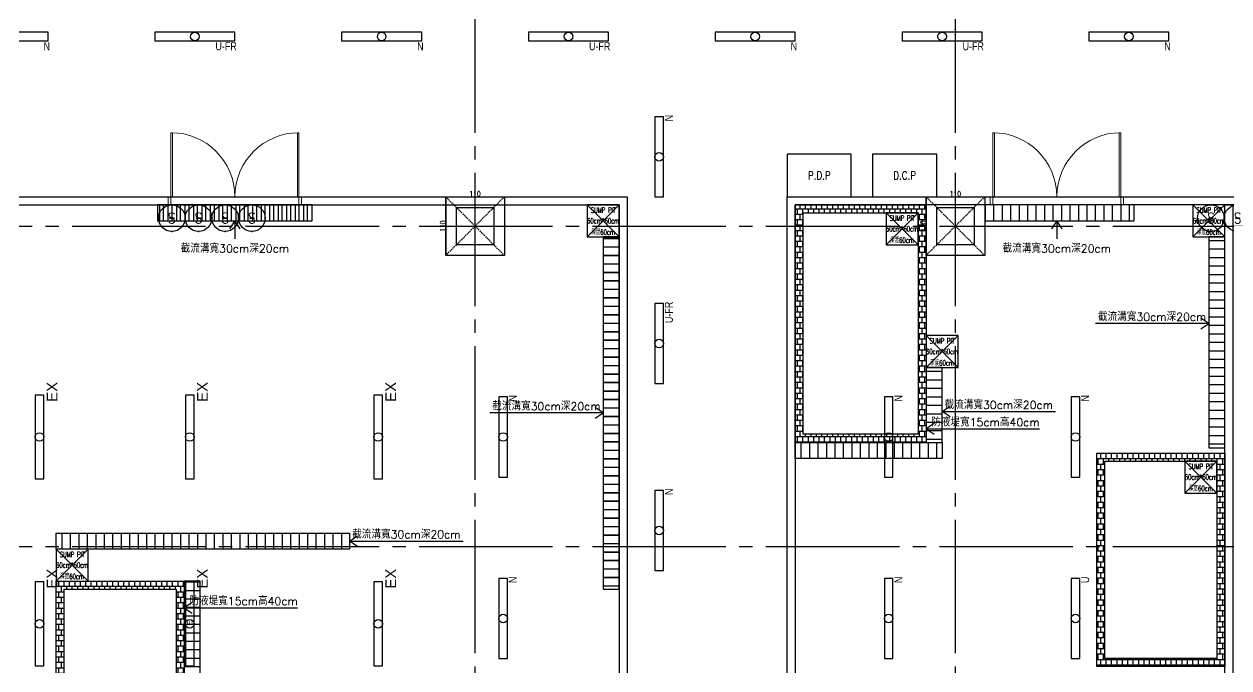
# Model space of a CAD drawing. Header units: millimetres. Extents: x -25195 to 195597, y 6477 to 112111.
# Drawn here: x 7315 to 9572, y 12522 to 13728 of the extents above; entities that cross this region are included whole.
import ezdxf
from ezdxf.enums import TextEntityAlignment as Align

# ---------------------------------------------------------------- set-up
doc = ezdxf.new("R2010")
doc.units = ezdxf.units.MM
doc.header["$LTSCALE"] = 100
doc.linetypes.add('X-N-FAB-L10$0$COL-CEN-LIN', pattern=[3.25, 2.5, -0.25, 0.25, -0.25])
doc.linetypes.add('X-N-FAB-L10$0$HIDDEN', pattern=[0.375, 0.25, -0.125])
for name, color, linetype in [('0-XREF', 7, 'Continuous'), ('188K-SM-06-F1-L10-ELEC-LIGHT-Y2257103$0$E-LIGHT(W)-N', 8, 'Continuous'), ('188K-SM-06-F1-L10-ELEC-LIGHT-Y2257103$0$E-LIGHT(W)-U FR', 8, 'Continuous'), ('188K-SM-06-F1-L10-ELEC-LIGHT-Y2257103$0$E-LIGHT(W)-U XLPE', 8, 'Continuous'), ('188K-SM-06-F1-L10-ELEC-LIGHT-Y2257103$0$E-LIGHT-EX', 8, 'Continuous'), ('188K-SM-06-F1-L10-ELEC-LIGHT-Y2257103$0$E-LIGHT-EX-E', 8, 'Continuous'), ('188K-SM-06-F1-L10-ELEC-LIGHT-Y2257103$0$E-LIGHT-SW', 8, 'Continuous'), ('X-N-FAB-L10$0$00-Dike', 8, 'Continuous'), ('X-N-FAB-L10$0$00-PANEL', 8, 'Continuous'), ('X-N-FAB-L10$0$00-SUMP PIT', 8, 'Continuous'), ('X-N-FAB-L10$0$00-截流溝', 8, 'Continuous'), ('X-N-FAB-L10$0$00-門', 8, 'Continuous'), ('X-N-FAB-L10$0$08', 8, 'Continuous'), ('X-N-FAB-L10$0$200K新增範圍', 8, 'Continuous'), ('X-N-FAB-L10$0$A-WALL-IN', 8, 'Continuous'), ('X-N-FAB-L10$0$BEAM', 8, 'Continuous'), ('X-N-FAB-L10$0$BLOCK', 8, 'Continuous'), ('X-N-FAB-L10$0$CCL', 8, 'X-N-FAB-L10$0$COL-CEN-LIN'), ('X-N-FAB-L10$0$COL', 8, 'Continuous'), ('X-N-FAB-L10$0$COL-S', 8, 'Continuous'), ('X-N-FAB-L10$0$DOOR', 8, 'Continuous'), ('X-N-FAB-L10$0$DRAIN', 8, 'Continuous'), ('X-N-FAB-L10$0$TXT', 8, 'Continuous'), ('X-N-FAB-L10$0$TXT-C', 8, 'Continuous')]:
    doc.layers.add(name, color=color, linetype=linetype)
doc.layers.add('188K-SM-06-F1-L10-ELEC-LIGHT-Y2257103$0$Defpoints-CAS', color=8, linetype='Continuous', plot=False)
doc.styles.add('188K-SM-06-F1-L10-ELEC-LIGHT-Y2257103$0$F12P8-SM-03-C40-ELEC-LIGHT-L209207$0$Standard', font='txt.shx', dxfattribs={"bigfont": 'chineset.shx'})
doc.styles.add('188K-SM-06-F1-L10-ELEC-LIGHT-Y2257103$0$Standard', font='arial.ttf')
doc.styles.add('X-N-FAB-L10$0$CHINA', font='simplex.shx', dxfattribs={"width": 0.75, "bigfont": 'chineset.shx'})
doc.styles.add('X-N-FAB-L10$0$DIM', font='simplex.shx', dxfattribs={"width": 0.67, "bigfont": 'chineset.shx'})
doc.styles.add('X-N-FAB-L10$0$STANDARD', font='SIMPLEX', dxfattribs={"bigfont": 'BIGFONT'})
doc.dimstyles.new('X-N-FAB-L10$0$JJP_005_defpoint', dxfattribs={"dimtxt": 20, "dimasz": 0.5, "dimexe": 0.5, "dimexo": 0.5, "dimgap": 0.5, "dimtad": 1, "dimdsep": 46, "dimtxsty": 'X-N-FAB-L10$0$DIM', "dimblk": 'X-N-FAB-L10$0$_None', "dimcen": 10, "dimclrd": 256, "dimclre": 256, "dimclrt": 256, "dimadec": 0, "dimazin": 0, "dimtfac": 1, "dimtix": 1, "dimtmove": 2, "dimatfit": 3, "dimldrblk": 'X-N-FAB-L10$0$_None', "dimfxl": 0.5, "dimtolj": 1, "dimtzin": 0, "dimarcsym": 0})

# ---------------------------------------------------------------- blocks, each defined once
blk = doc.blocks.new('*U80')
at = {"ltscale": 600}
blk.add_lwpolyline([(75, 8.1), (-75, 8.1), (-75, -8.1), (75, -8.1)], close=True, dxfattribs=at)
blk.add_circle((0, 0), 8.1, dxfattribs=at)
at = {"style": '188K-SM-06-F1-L10-ELEC-LIGHT-Y2257103$0$Standard', "width": 0.8}
blk.add_text('N', height=15, rotation=360, dxfattribs=at).set_placement((78.5, -18.1), align=Align.MIDDLE_RIGHT)
blk = doc.blocks.new('*U82')
at = {"ltscale": 600}
blk.add_lwpolyline([(-75, -8.1), (75, -8.1), (75, 8.1), (-75, 8.1)], close=True, dxfattribs=at)
blk.add_circle((0, 0), 8.1, dxfattribs=at)
at = {"style": '188K-SM-06-F1-L10-ELEC-LIGHT-Y2257103$0$Standard', "width": 0.8}
blk.add_text('U-FR', height=15, rotation=360, dxfattribs=at).set_placement((78.5, -18.1), align=Align.MIDDLE_RIGHT)
blk = doc.blocks.new('*U103')
at = {"layer": '188K-SM-06-F1-L10-ELEC-LIGHT-Y2257103$0$E-LIGHT(W)-N', "rotation": 90}
blk.add_blockref('*U80', (-8.9, 173.2), dxfattribs=at)
at = {"layer": '188K-SM-06-F1-L10-ELEC-LIGHT-Y2257103$0$E-LIGHT(W)-U FR', "rotation": 90}
blk.add_blockref('*U82', (-8.9, -176.8), dxfattribs=at)
blk = doc.blocks.new('*U104')
at = {"color": 0, "linetype": 'ByBlock', "lineweight": -2, "transparency": 16777216}
for p in [(0, 0), (0, -700), (0, -1400)]:
    blk.add_blockref('*U103', p, dxfattribs=at)
blk = doc.blocks.new('*U81')
at = {"ltscale": 600}
blk.add_lwpolyline([(-75, -8.1), (75, -8.1), (75, 8.1), (-75, 8.1)], close=True, dxfattribs=at)
blk.add_circle((0, 0), 8.1, dxfattribs=at)
at = {"style": '188K-SM-06-F1-L10-ELEC-LIGHT-Y2257103$0$Standard', "width": 0.8}
blk.add_text('U', height=15, rotation=360, dxfattribs=at).set_placement((78.5, -18.1), align=Align.MIDDLE_RIGHT)
blk = doc.blocks.new('188K-SM-06-F1-L10-ELEC-LIGHT-Y2257103$0$防塵防水5ft EX')
at = {"ltscale": 600}
blk.add_lwpolyline([(-78.5, -8.1), (78.5, -8.1), (78.5, 8.1), (-78.5, 8.1)], close=True, dxfattribs=at)
blk.add_circle((0, 0), 8.1, dxfattribs=at)
at = {"style": '188K-SM-06-F1-L10-ELEC-LIGHT-Y2257103$0$Standard'}
blk.add_text('EX', height=20, dxfattribs=at).set_placement((65.9, -33.7))
blk = doc.blocks.new('188K-SM-06-F1-L10-ELEC-LIGHT-Y2257103$0$防塵防水 5ft EX-E')
at = {"ltscale": 600}
blk.add_lwpolyline([(0, 25.6), (157, 25.6), (157, 41.8), (0, 41.8)], close=True, dxfattribs=at)
blk.add_circle((78.5, 33.7), 8.1, dxfattribs=at)
at = {"style": '188K-SM-06-F1-L10-ELEC-LIGHT-Y2257103$0$Standard'}
for s, height, p in [('E', 9.8, (75.9, 28.8)), ('EX', 20, (144.4, 0))]:
    blk.add_text(s, height=height, dxfattribs=at).set_placement(p)
blk = doc.blocks.new('*U74')
blk.add_circle((0, 0), 25)
at = {"layer": '188K-SM-06-F1-L10-ELEC-LIGHT-Y2257103$0$Defpoints-CAS'}
blk.add_lwpolyline([(-3.5, 0.46), (3.5, 0.46), (3.5, -0.46), (-3.5, -0.46)], close=True, dxfattribs=at)
for p in [(0, 25), (-25, 0), (25, 0), (0, -25)]:
    blk.add_point(p, dxfattribs=at)
at = {"style": '188K-SM-06-F1-L10-ELEC-LIGHT-Y2257103$0$F12P8-SM-03-C40-ELEC-LIGHT-L209207$0$Standard', "width": 0.8}
blk.add_text('S', height=20, dxfattribs=at).set_placement((0, 0), align=Align.MIDDLE_CENTER)
blk = doc.blocks.new('188K-SM-06-F1-L10-ELEC-LIGHT-Y2257103')
blk.add_blockref('*U104', (8513.9, 13306.7))
at = {"layer": '188K-SM-06-F1-L10-ELEC-LIGHT-Y2257103$0$E-LIGHT(W)-N'}
for p in [(7285, 13705), (7985, 13705), (8685, 13705), (9385, 13705)]:
    blk.add_blockref('*U80', p, dxfattribs=at)
at = {"layer": '188K-SM-06-F1-L10-ELEC-LIGHT-Y2257103$0$E-LIGHT(W)-N', "rotation": 90}
for p in [(8212.5, 12955), (8935, 12955), (9285, 12955), (8212.5, 12615), (8935, 12615)]:
    blk.add_blockref('*U80', p, dxfattribs=at)
at = {"layer": '188K-SM-06-F1-L10-ELEC-LIGHT-Y2257103$0$E-LIGHT(W)-U FR'}
for p in [(7635, 13705), (8335, 13705), (9035, 13705)]:
    blk.add_blockref('*U82', p, dxfattribs=at)
at = {"layer": '188K-SM-06-F1-L10-ELEC-LIGHT-Y2257103$0$E-LIGHT(W)-U XLPE', "rotation": 90}
blk.add_blockref('*U81', (9285, 12615), dxfattribs=at)
at = {"layer": '188K-SM-06-F1-L10-ELEC-LIGHT-Y2257103$0$E-LIGHT-EX', "rotation": 90}
for p in [(7343.7, 12955), (7625.3, 12955), (7978.4, 12955), (7343.7, 12605), (7978.4, 12605)]:
    blk.add_blockref('188K-SM-06-F1-L10-ELEC-LIGHT-Y2257103$0$防塵防水5ft EX', p, dxfattribs=at)
at = {"layer": '188K-SM-06-F1-L10-ELEC-LIGHT-Y2257103$0$E-LIGHT-EX-E', "rotation": 90}
blk.add_blockref('188K-SM-06-F1-L10-ELEC-LIGHT-Y2257103$0$防塵防水 5ft EX-E', (7659, 12526.5), dxfattribs=at)
at = {"layer": '188K-SM-06-F1-L10-ELEC-LIGHT-Y2257103$0$E-LIGHT-SW'}
for p in [(7591.8, 13365), (7641.8, 13365), (7691.8, 13365), (7741.8, 13365), (9538.8, 13365), (9588.8, 13365)]:
    blk.add_blockref('*U74', p, dxfattribs=at)
blk = doc.blocks.new('*D153')
at = {"layer": 'DefPoints', "lineweight": -2, "transparency": 16777216}
blk.add_line((0, 0), (110, 0), dxfattribs=at)
at = {"layer": 'DefPoints', "color": 0, "transparency": 16777216}
for p in [(0, 0), (110, 0), (110, 0)]:
    blk.add_point(p, dxfattribs=at)
at = {"layer": 'DefPoints', "transparency": 16777216, "insert": (55, 5.5), "char_height": 10, "attachment_point": 5, "style": 'X-N-FAB-L10$0$DIM'}
blk.add_mtext('\\A1;110', dxfattribs=at)
blk = doc.blocks.new('X-N-FAB-L10$0$_None')
blk = doc.blocks.new('*D154')
at = {"layer": 'DefPoints', "lineweight": -2, "transparency": 16777216}
blk.add_line((0, 0), (0, -110), dxfattribs=at)
at = {"layer": 'DefPoints', "color": 0, "transparency": 16777216}
for p in [(0, 0), (0, -110), (0, -110)]:
    blk.add_point(p, dxfattribs=at)
at = {"layer": 'DefPoints', "transparency": 16777216, "insert": (-5.5, -55), "char_height": 10, "attachment_point": 5, "rotation": 90, "style": 'X-N-FAB-L10$0$DIM'}
blk.add_mtext('\\A1;110', dxfattribs=at)
blk = doc.blocks.new('X-N-FAB-L10$0$DE-MMTN-F1-ALL-B-2-B-CHEM-0009_20250730-For 洋基-v2$0$SUMP PIT')
at = {"layer": 'X-N-FAB-L10$0$08'}
for p, q in [((-30, 30), (30, -30)), ((-30, -30), (30, 30))]:
    blk.add_line(p, q, dxfattribs=at)
blk.add_lwpolyline([(-30, -30), (30, -30), (30, 30), (-30, 30)], close=True, dxfattribs=at)
blk = doc.blocks.new('X-N-FAB-L10$0$A$Cf42b12f3')
at = {"layer": 'X-N-FAB-L10$0$DOOR', "lineweight": 0}
for p, q in [((0, 120), (0, 135)), ((0, 135), (5, 135)), ((5, 120), (0, 120)), ((5, 135), (5, 120)), ((5, 0), (5, 120)), ((5, 120), (8, 120)), ((8, 120), (8, 0)), ((242, 120), (242, 0)), ((245, 120), (242, 120)), ((250, 135), (245, 135)), ((245, 135), (245, 120)), ((245, 0), (245, 120)), ((245, 120), (250, 120)), ((250, 120), (250, 135)), ((8, 0), (5, 0)), ((242, 0), (245, 0))]:
    blk.add_line(p, q, dxfattribs=at)
for centre, start, end in [((5, 120), 270, 0), ((245, 120), 180, 270)]:
    blk.add_arc(centre, 120, start, end, dxfattribs=at)
blk = doc.blocks.new('X-N-FAB-L10$0$SUMP PIT')
at = {"layer": 'X-N-FAB-L10$0$08'}
for p, q in [((-30, 30), (30, -30)), ((-30, -30), (30, 30))]:
    blk.add_line(p, q, dxfattribs=at)
blk.add_lwpolyline([(-30, -30), (30, -30), (30, 30), (-30, 30)], close=True, dxfattribs=at)
at = {"layer": 'X-N-FAB-L10$0$TXT-C', "style": 'X-N-FAB-L10$0$STANDARD', "width": 0.6}
for s, p in [('SUMP PIT', (0, 20)), ('60cm*60cm', (0, 0)), ('深度60cm', (0, -20))]:
    blk.add_text(s, height=10, dxfattribs=at).set_placement(p, align=Align.MIDDLE)
blk = doc.blocks.new('X-N-FAB-L10$0$A$C1988aaf9')
at = {"layer": 'X-N-FAB-L10$0$00-Dike'}
h = blk.add_hatch(dxfattribs=at)
h.set_pattern_fill('AR-B88', color=256, scale=0.05)
h.set_pattern_definition([(0, (-3300.801, -11550), (2e-15, 10.16), []), (90, (-3300.8013, -11550), (-5.08, 10.16), [10.16, -10.16])])
h.paths.add_polyline_path([(5100, 1840), (5345, 1840), (5345, 1395), (5100, 1395)])
h.paths.add_polyline_path([(5115, 1825), (5330, 1825), (5330, 1410), (5115, 1410)], flags=16)
h = blk.add_hatch(dxfattribs=at)
h.set_pattern_fill('AR-B88', color=256, scale=0.05, angle=180)
h.set_pattern_definition([(180, (15255, 13026.2), (-4e-15, -10.16), []), (270, (15255, 13026.2), (5.08, -10.16), [10.16, -10.16])])
h.paths.add_polyline_path([(5905, 975), (5665, 975), (5665, 1375), (5905, 1375)])
h.paths.add_polyline_path([(5890, 990), (5680, 990), (5680, 1360), (5890, 1360)], flags=16)
h = blk.add_hatch(dxfattribs=at)
h.set_pattern_fill('AR-B88', color=256, scale=0.05)
h.set_pattern_definition([(0, (-5635, -10916.2), (0, 10.16), []), (90, (-5635, -10916.2), (-5.08, 10.16), [10.16, -10.16])])
h.paths.add_polyline_path([(3715, 1135), (3955, 1135), (3955, 735), (3715, 735)])
h.paths.add_polyline_path([(3730, 1120), (3940, 1120), (3940, 750), (3730, 750)], flags=16)
at = {"layer": 'X-N-FAB-L10$0$00-截流溝'}
h = blk.add_hatch(dxfattribs=at)
h.set_pattern_fill('ANSI31', color=256, scale=5, angle=45)
h.set_pattern_definition([(90, (-10727.5, -11015), (-15.875, 3e-15), [])])
h.paths.add_polyline_path([(3905, 1810), (4195, 1810), (4195, 1840), (3905, 1840)])
h = blk.add_hatch(dxfattribs=at)
h.set_pattern_fill('ANSI31', color=256, scale=5, angle=45)
h.set_pattern_definition([(90, (-9187.5, -11015), (-15.875, 3e-15), [])])
h.paths.add_polyline_path([(5455, 1810), (5735, 1810), (5735, 1840), (5455, 1840)])
h = blk.add_hatch(dxfattribs=at)
h.set_pattern_fill('ANSI31', color=256, scale=5, angle=-45)
h.set_pattern_definition([(360, (-8085, 14914.39), (6e-15, 15.875), [])])
h.paths.add_polyline_path([(4740, 1780), (4740, 1120), (4770, 1120), (4770, 1780)])
h = blk.add_hatch(dxfattribs=at)
h.set_pattern_fill('ANSI31', color=256, scale=5, angle=-45)
h.set_pattern_definition([(360, (-6950, 14799.39), (6e-15, 15.875), [])])
h.paths.add_polyline_path([(5875, 1780), (5875, 1385), (5905, 1385), (5905, 1780)])
h = blk.add_hatch(dxfattribs=at)
h.set_pattern_fill('ANSI31', color=256, scale=5, angle=-45)
h.set_pattern_definition([(360, (-7480, 14554.39), (6e-15, 15.875), [])])
h.paths.add_polyline_path([(5345, 1535), (5345, 1395), (5375, 1395), (5375, 1535)])
h = blk.add_hatch(dxfattribs=at)
h.set_pattern_fill('ANSI31', color=256, scale=5, angle=45)
h.set_pattern_definition([(90, (-10437.5, -11460), (-15.875, 3e-15), [])])
h.paths.add_polyline_path([(5375, 1365), (5100, 1365), (5100, 1395), (5375, 1395)])
h = blk.add_hatch(dxfattribs=at)
h.set_pattern_fill('ANSI31', color=256, scale=5, angle=45)
h.set_pattern_definition([(90, (-11822.5, -11630), (-15.875, 3e-15), [])])
h.paths.add_polyline_path([(4265, 1195), (3715, 1195), (3715, 1225), (4265, 1225)])
h = blk.add_hatch(dxfattribs=at)
h.set_pattern_fill('ANSI31', color=256, scale=5, angle=-45)
h.set_pattern_definition([(360, (-8870, 14239.39), (6e-15, 15.875), [])])
h.paths.add_polyline_path([(3955, 1135), (3955, 735), (3985, 735), (3985, 1135)])
at = {"layer": 'X-N-FAB-L10$0$00-Dike'}
for points in [[(5100, 1840), (5345, 1840), (5345, 1395), (5100, 1395)], [(5115, 1825), (5330, 1825), (5330, 1410), (5115, 1410)], [(5905, 975), (5665, 975), (5665, 1375), (5905, 1375)], [(5890, 990), (5680, 990), (5680, 1360), (5890, 1360)], [(3715, 1135), (3955, 1135), (3955, 735), (3715, 735)], [(3730, 1120), (3940, 1120), (3940, 750), (3730, 750)]]:
    blk.add_lwpolyline(points, close=True, dxfattribs=at)
for points in [[(5360, 1430), (5345, 1420), (5360, 1410)], [(3970, 1095), (3955, 1085), (3970, 1075)]]:
    blk.add_lwpolyline(points, dxfattribs=at)
at = {"layer": 'X-N-FAB-L10$0$00-PANEL'}
for points in [[(5085, 1855), (5205, 1855), (5205, 1935), (5085, 1935)], [(5245, 1855), (5365, 1855), (5365, 1935), (5245, 1935)]]:
    blk.add_lwpolyline(points, close=True, dxfattribs=at)
at = {"layer": 'X-N-FAB-L10$0$00-截流溝'}
for points in [[(3905, 1810), (4195, 1810), (4195, 1840), (3905, 1840)], [(5455, 1810), (5735, 1810), (5735, 1840), (5455, 1840)], [(4740, 1780), (4740, 1120), (4770, 1120), (4770, 1780)], [(5875, 1780), (5875, 1385), (5905, 1385), (5905, 1780)], [(5345, 1535), (5345, 1395), (5375, 1395), (5375, 1535)], [(5375, 1365), (5100, 1365), (5100, 1395), (5375, 1395)], [(4265, 1195), (3715, 1195), (3715, 1225), (4265, 1225)], [(3955, 1135), (3955, 735), (3985, 735), (3985, 1135)]]:
    blk.add_lwpolyline(points, close=True, dxfattribs=at)
for points in [[(4060, 1795), (4050, 1810), (4040, 1795)], [(4050, 1810), (4050, 1776.2)], [(5600, 1795), (5590, 1810), (5580, 1795)], [(5590, 1810), (5590, 1776.2)]]:
    blk.add_lwpolyline(points, dxfattribs=at)
at = {"layer": 'X-N-FAB-L10$0$00-門', "lineweight": 0}
for p, q in [((5465, 1840), (5470, 1840)), ((5715, 1840), (5710, 1840))]:
    blk.add_line(p, q, dxfattribs=at)
at = {"layer": 'X-N-FAB-L10$0$A-WALL-IN'}
blk.add_lwpolyline([(5905, 1840), (5920, 1840), (5920, -5), (5905, -5)], close=True, dxfattribs=at)
at = {"layer": 'X-N-FAB-L10$0$TXT'}
for points in [[(5860, 1607.5), (5875, 1617.5), (5860, 1627.5)], [(5875, 1617.5), (5662.4, 1617.5)], [(4740, 1450), (4527.4, 1450)], [(4725, 1440), (4740, 1450), (4725, 1460)], [(5390, 1442.5), (5375, 1452.5), (5390, 1462.5)], [(5375, 1452.5), (5587.6, 1452.5)], [(5345, 1420), (5557.6, 1420)], [(4280, 1200), (4265, 1210), (4280, 1220)], [(4265, 1210), (4477.6, 1210)], [(3955, 1085), (4167.6, 1085)]]:
    blk.add_lwpolyline(points, dxfattribs=at)
at = {"layer": 'X-N-FAB-L10$0$00-SUMP PIT'}
for p in [(4740, 1810), (5875, 1810), (5300, 1795), (5375, 1565), (5860, 1330), (3745, 1165)]:
    blk.add_blockref('X-N-FAB-L10$0$SUMP PIT', p, dxfattribs=at)
at = {"layer": 'X-N-FAB-L10$0$00-PANEL', "style": 'X-N-FAB-L10$0$STANDARD', "width": 0.8}
for s, p in [('P.D.P', (5145, 1895)), ('D.C.P', (5305, 1895))]:
    blk.add_text(s, height=15, dxfattribs=at).set_placement(p, align=Align.MIDDLE)
at = {"layer": 'X-N-FAB-L10$0$TXT', "style": 'X-N-FAB-L10$0$CHINA'}
for p in [(4050, 1760), (5590, 1760)]:
    blk.add_text('截流溝寬30cm深20cm', height=15, dxfattribs=at).set_placement(p, align=Align.MIDDLE)
for s, p in [('截流溝寬30cm深20cm', (5768.7, 1622.5)), ('截流溝寬30cm深20cm', (4633.7, 1455)), ('截流溝寬30cm深20cm', (5481.3, 1457.5)), ('防液堤寬15cm高40cm', (5456.3, 1425)), ('截流溝寬30cm深20cm', (4371.3, 1215)), ('防液堤寬15cm高40cm', (4066.3, 1090))]:
    blk.add_text(s, height=15, dxfattribs=at).set_placement(p, align=Align.CENTER)
blk = doc.blocks.new('X-N-FAB-L10$0$A$C969652c4')
at = {"layer": 'X-N-FAB-L10$0$08'}
h = blk.add_hatch(dxfattribs=at)
h.set_pattern_fill('ANSI31', color=256, scale=5, angle=45)
h.set_pattern_definition([(90, (-8972.5, -10840), (-15.875, 3e-15), [])])
h.paths.add_polyline_path([(5660, 1985), (5950, 1985), (5950, 2015), (5660, 2015)])
h = blk.add_hatch(dxfattribs=at)
h.set_pattern_fill('ANSI31', color=256, scale=5, angle=-45)
h.set_pattern_definition([(360, (-6330, 15089.39), (6e-15, 15.875), [])])
h.paths.add_polyline_path([(6495, 1955), (6495, 1295), (6525, 1295), (6525, 1955)])
at = {"layer": 'X-N-FAB-L10$0$A-WALL-IN'}
for points in [[(1775, 2030), (6540, 2030), (6540, 211)], [(1775, 2015), (6525, 2015), (6525, 211)], [(6840, 211), (6840, 2030), (10440, 2030)], [(8000, 170), (8000, 2015), (6855, 2015), (6855, 170)]]:
    blk.add_lwpolyline(points, dxfattribs=at)
at = {"layer": 'X-N-FAB-L10$0$DRAIN'}
for points in [[(5660, 1985), (5950, 1985), (5950, 2015), (5660, 2015)], [(6495, 1955), (6495, 1295), (6525, 1295), (6525, 1955)]]:
    blk.add_lwpolyline(points, close=True, dxfattribs=at)
at = {"layer": 'X-N-FAB-L10$0$08'}
blk.add_blockref('X-N-FAB-L10$0$DE-MMTN-F1-ALL-B-2-B-CHEM-0009_20250730-For 洋基-v2$0$SUMP PIT', (6495, 1985), dxfattribs=at)
at = {"layer": 'X-N-FAB-L10$0$200K新增範圍'}
blk.add_blockref('X-N-FAB-L10$0$A$C1988aaf9', (1755, 175), dxfattribs=at)
at = {"layer": 'X-N-FAB-L10$0$200K新增範圍', "xscale": -1, "rotation": 180}
for p in [(5680, 2150), (7220, 2150)]:
    blk.add_blockref('X-N-FAB-L10$0$A$Cf42b12f3', p, dxfattribs=at)
blk = doc.blocks.new('*U152')
at = {"layer": 'DefPoints', "linetype": 'X-N-FAB-L10$0$HIDDEN', "ltscale": 0.1}
for p, q in [((110, 0), (0, -110)), ((0, 0), (110, -110))]:
    blk.add_line(p, q, dxfattribs=at)
at = {"layer": 'X-N-FAB-L10$0$COL', "ltscale": 0.1}
blk.add_lwpolyline([(0, 0), (110, 0), (110, -110), (0, -110)], close=True, dxfattribs=at)
at = {"layer": 'DefPoints'}
dim = blk.add_linear_dim(base=(0, -110), p1=(0, 0), p2=(0, -110), angle=90, dimstyle='X-N-FAB-L10$0$JJP_005_defpoint', override={"dimtxt": 10}, dxfattribs=at)
dim.commit()
dim.dimension.update_dxf_attribs({"geometry": '*D154', "text_midpoint": (-5.5, -55)})
dim = blk.add_linear_dim(base=(110, 0), p1=(0, 0), p2=(110, 0), dimstyle='X-N-FAB-L10$0$JJP_005_defpoint', override={"dimtxt": 10}, dxfattribs=at)
dim.commit()
dim.dimension.update_dxf_attribs({"geometry": '*D153', "text_midpoint": (55, 5.5)})
blk = doc.blocks.new('X-N-FAB-L10$0$A$C467ba2ca')
at = {"layer": 'X-N-FAB-L10$0$CCL'}
for p, q in [((-18850, 0), (-18850, 9160)), ((-17950, 0), (-17950, 9160)), ((-27730, 2750), (360, 2750)), ((-27730, 2150), (360, 2150))]:
    blk.add_line(p, q, dxfattribs=at)
at = {"layer": 'X-N-FAB-L10$0$COL-S'}
for points in [[(-18885, 2785), (-18815, 2785), (-18815, 2715), (-18885, 2715)], [(-17985, 2785), (-17915, 2785), (-17915, 2715), (-17985, 2715)]]:
    blk.add_lwpolyline(points, close=True, dxfattribs=at)
at = {"layer": 'X-N-FAB-L10$0$BEAM'}
for p in [(-18905, 2805), (-18005, 2805)]:
    blk.add_blockref('*U152', p, dxfattribs=at)
blk = doc.blocks.new('X-N-FAB-L10')
blk.add_blockref('X-N-FAB-L10$0$A$C969652c4', (1905, 11375))
at = {"layer": 'X-N-FAB-L10$0$BLOCK'}
blk.add_blockref('X-N-FAB-L10$0$A$C467ba2ca', (27010, 10600), dxfattribs=at)

msp = doc.modelspace()

# ---------------------------------------------------------------- block references
at = {"layer": '0-XREF'}
for name in ['X-N-FAB-L10', '188K-SM-06-F1-L10-ELEC-LIGHT-Y2257103']:
    msp.add_blockref(name, (0, 0), dxfattribs=at)

doc.saveas('drawing.dxf')
